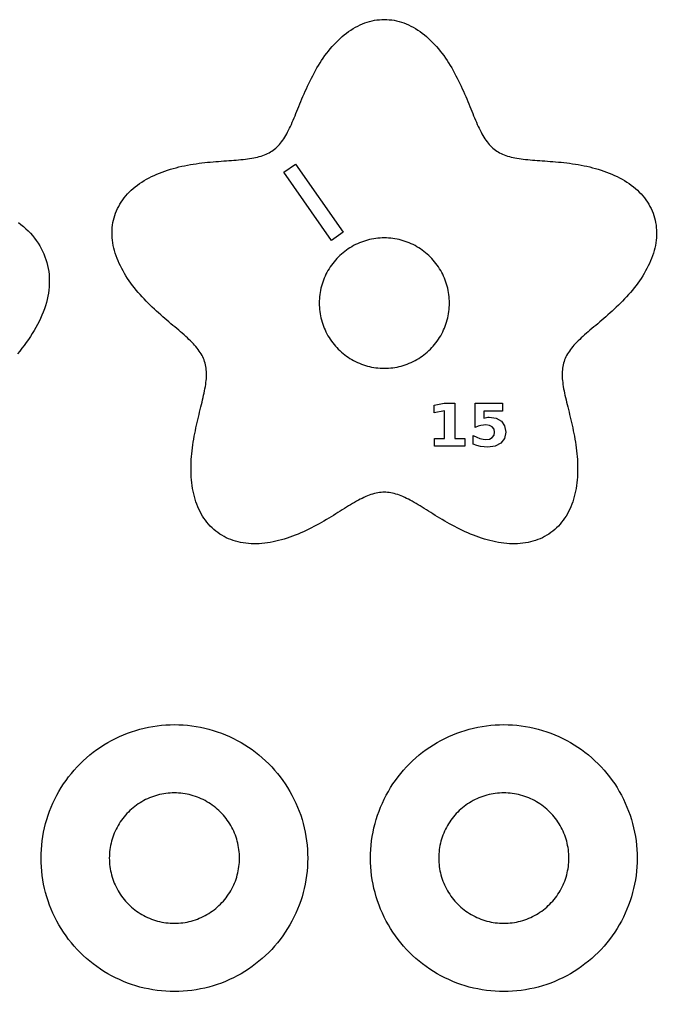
# Model space of a CAD drawing. Header units: millimetres. Extents: x 0 to 479, y 10 to 280.
# Drawn here: x 40.6 to 81.2, y 9.6 to 71.5 of the extents above; entities that cross this region are included whole.
import ezdxf

# ---------------------------------------------------------------- set-up
doc = ezdxf.new("R2010")
doc.units = ezdxf.units.MM
doc.layers.add('CUT', color=1, linetype='Continuous')
doc.layers.add('ENGRAVE', color=7, linetype='Continuous')

msp = doc.modelspace()

# ---------------------------------------------------------------- linework, layer by layer
at = {"layer": 'CUT'}
for points in [[(78.806, 53.347), (78.673, 53.219), (78.54, 53.093), (78.406, 52.97), (78.272, 52.849), (78.139, 52.73), (78.006, 52.613), (77.874, 52.498), (77.743, 52.386), (77.613, 52.276), (77.485, 52.167), (77.358, 52.06), (77.234, 51.956), (77.111, 51.853), (76.992, 51.751), (76.875, 51.651), (76.761, 51.552), (76.65, 51.455), (76.542, 51.358), (76.438, 51.263), (76.337, 51.169), (76.24, 51.075), (76.147, 50.982), (76.058, 50.889), (75.973, 50.796), (75.893, 50.704), (75.817, 50.612), (75.745, 50.519), (75.678, 50.426), (75.616, 50.333), (75.558, 50.239), (75.504, 50.144), (75.456, 50.049), (75.411, 49.952), (75.372, 49.854), (75.337, 49.755), (75.307, 49.654), (75.281, 49.552), (75.26, 49.448), (75.243, 49.342), (75.231, 49.234), (75.223, 49.124), (75.218, 49.011), (75.218, 48.897), (75.222, 48.78), (75.229, 48.66), (75.24, 48.538), (75.254, 48.414), (75.271, 48.287), (75.292, 48.157), (75.315, 48.024), (75.341, 47.888), (75.369, 47.75), (75.4, 47.608), (75.432, 47.464), (75.467, 47.317), (75.503, 47.168), (75.54, 47.015), (75.578, 46.86), (75.617, 46.702), (75.657, 46.541), (75.697, 46.378), (75.737, 46.212), (75.777, 46.044), (75.816, 45.874), (75.855, 45.701), (75.894, 45.527), (75.93, 45.35), (75.966, 45.172), (76, 44.992), (76.032, 44.81), (76.063, 44.627), (76.09, 44.443), (76.116, 44.258), (76.139, 44.072), (76.158, 43.886), (76.175, 43.699), (76.188, 43.512), (76.198, 43.324), (76.204, 43.137), (76.207, 42.951), (76.205, 42.765), (76.2, 42.579), (76.19, 42.395), (76.175, 42.212), (76.156, 42.031), (76.133, 41.852), (76.105, 41.674), (76.072, 41.498), (76.034, 41.325), (75.991, 41.155), (75.943, 40.988), (75.89, 40.823), (75.832, 40.662), (75.769, 40.504), (75.701, 40.35), (75.628, 40.201), (75.55, 40.055), (75.467, 39.913), (75.379, 39.776), (75.286, 39.644), (75.188, 39.516), (75.085, 39.394), (74.977, 39.276), (74.865, 39.164), (74.748, 39.057), (74.627, 38.956), (74.502, 38.861), (74.372, 38.771), (74.238, 38.687), (74.101, 38.609), (73.96, 38.537), (73.815, 38.471), (73.666, 38.411), (73.515, 38.357), (73.36, 38.309), (73.202, 38.268), (73.042, 38.233), (72.879, 38.203), (72.714, 38.18), (72.547, 38.163), (72.377, 38.152), (72.206, 38.146), (72.033, 38.147), (71.859, 38.153), (71.684, 38.165), (71.508, 38.183), (71.331, 38.205), (71.153, 38.233), (70.975, 38.267), (70.797, 38.305), (70.618, 38.348), (70.44, 38.395), (70.262, 38.447), (70.085, 38.503), (69.908, 38.563), (69.732, 38.626), (69.557, 38.694), (69.383, 38.764), (69.21, 38.838), (69.039, 38.914), (68.869, 38.993), (68.701, 39.075), (68.535, 39.158), (68.37, 39.243), (68.207, 39.33), (68.047, 39.418), (67.888, 39.507), (67.732, 39.597), (67.577, 39.687), (67.425, 39.777), (67.275, 39.868), (67.128, 39.958), (66.983, 40.047), (66.84, 40.136), (66.7, 40.223), (66.561, 40.309), (66.426, 40.393), (66.292, 40.476), (66.161, 40.556), (66.031, 40.634), (65.904, 40.71), (65.78, 40.782), (65.657, 40.852), (65.536, 40.919), (65.417, 40.982), (65.299, 41.041), (65.184, 41.097), (65.069, 41.149), (64.957, 41.197), (64.845, 41.241), (64.735, 41.281), (64.626, 41.316), (64.518, 41.346), (64.411, 41.373), (64.304, 41.394), (64.198, 41.411), (64.093, 41.423), (63.987, 41.43), (63.882, 41.432), (63.777, 41.43), (63.672, 41.423), (63.566, 41.411), (63.46, 41.394), (63.354, 41.373), (63.247, 41.346), (63.139, 41.316), (63.03, 41.281), (62.919, 41.241), (62.808, 41.197), (62.695, 41.149), (62.581, 41.097), (62.466, 41.041), (62.348, 40.982), (62.229, 40.919), (62.108, 40.852), (61.985, 40.782), (61.86, 40.71), (61.733, 40.634), (61.604, 40.556), (61.473, 40.476), (61.339, 40.393), (61.203, 40.309), (61.065, 40.223), (60.925, 40.136), (60.782, 40.047), (60.637, 39.958), (60.489, 39.868), (60.339, 39.777), (60.187, 39.687), (60.033, 39.597), (59.877, 39.507), (59.718, 39.418), (59.557, 39.33), (59.395, 39.243), (59.23, 39.158), (59.063, 39.075), (58.895, 38.993), (58.726, 38.914), (58.554, 38.838), (58.382, 38.764), (58.208, 38.694), (58.033, 38.626), (57.857, 38.563), (57.68, 38.503), (57.502, 38.447), (57.325, 38.395), (57.146, 38.348), (56.968, 38.305), (56.79, 38.267), (56.612, 38.233), (56.434, 38.205), (56.257, 38.183), (56.081, 38.165), (55.905, 38.153), (55.731, 38.147), (55.559, 38.146), (55.387, 38.152), (55.218, 38.163), (55.051, 38.18), (54.886, 38.203), (54.723, 38.233), (54.562, 38.268), (54.405, 38.309), (54.25, 38.357), (54.098, 38.411), (53.95, 38.471), (53.805, 38.537), (53.664, 38.609), (53.526, 38.687), (53.393, 38.771), (53.263, 38.861), (53.138, 38.956), (53.016, 39.057), (52.9, 39.164), (52.788, 39.276), (52.68, 39.394), (52.577, 39.516), (52.479, 39.644), (52.386, 39.776), (52.298, 39.913), (52.215, 40.055), (52.136, 40.201), (52.063, 40.35), (51.995, 40.504), (51.932, 40.662), (51.874, 40.823), (51.822, 40.988), (51.774, 41.155), (51.731, 41.325), (51.693, 41.498), (51.66, 41.674), (51.632, 41.852), (51.608, 42.031), (51.589, 42.212), (51.575, 42.395), (51.565, 42.579), (51.559, 42.765), (51.558, 42.951), (51.56, 43.137), (51.566, 43.324), (51.576, 43.512), (51.59, 43.699), (51.606, 43.886), (51.626, 44.072), (51.649, 44.258), (51.674, 44.443), (51.702, 44.627), (51.732, 44.81), (51.765, 44.992), (51.799, 45.172), (51.834, 45.35), (51.871, 45.527), (51.909, 45.701), (51.948, 45.874), (51.988, 46.044), (52.028, 46.212), (52.068, 46.378), (52.108, 46.541), (52.148, 46.702), (52.187, 46.86), (52.225, 47.015), (52.262, 47.168), (52.298, 47.317), (52.332, 47.464), (52.365, 47.608), (52.395, 47.75), (52.424, 47.888), (52.45, 48.024), (52.473, 48.157), (52.493, 48.287), (52.511, 48.414), (52.525, 48.538), (52.536, 48.66), (52.543, 48.78), (52.547, 48.897), (52.546, 49.011), (52.542, 49.124), (52.534, 49.234), (52.521, 49.342), (52.504, 49.448), (52.483, 49.552), (52.458, 49.654), (52.427, 49.755), (52.393, 49.854), (52.353, 49.952), (52.309, 50.049), (52.261, 50.144), (52.207, 50.239), (52.149, 50.333), (52.087, 50.426), (52.019, 50.519), (51.948, 50.612), (51.872, 50.704), (51.791, 50.796), (51.707, 50.889), (51.618, 50.982), (51.525, 51.075), (51.428, 51.169), (51.327, 51.263), (51.223, 51.358), (51.115, 51.455), (51.004, 51.552), (50.89, 51.651), (50.773, 51.751), (50.653, 51.853), (50.531, 51.956), (50.407, 52.06), (50.28, 52.167), (50.152, 52.276), (50.022, 52.386), (49.891, 52.498), (49.759, 52.613), (49.626, 52.73), (49.492, 52.849), (49.359, 52.97), (49.225, 53.093), (49.091, 53.219), (48.959, 53.347), (48.827, 53.477), (48.696, 53.609), (48.567, 53.744), (48.439, 53.881), (48.313, 54.021), (48.19, 54.162), (48.069, 54.306), (47.951, 54.451), (47.836, 54.599), (47.724, 54.749), (47.616, 54.9), (47.512, 55.053), (47.412, 55.208), (47.316, 55.364), (47.225, 55.522), (47.138, 55.681), (47.057, 55.842), (46.98, 56.003), (46.909, 56.165), (46.844, 56.328), (46.784, 56.492), (46.73, 56.656), (46.682, 56.82), (46.64, 56.985), (46.605, 57.149), (46.576, 57.314), (46.554, 57.478), (46.538, 57.641), (46.529, 57.804), (46.526, 57.965), (46.53, 58.126), (46.542, 58.286), (46.56, 58.444), (46.584, 58.601), (46.616, 58.756), (46.655, 58.909), (46.7, 59.06), (46.752, 59.209), (46.811, 59.355), (46.876, 59.499), (46.948, 59.64), (47.027, 59.779), (47.111, 59.915), (47.202, 60.047), (47.3, 60.177), (47.403, 60.303), (47.512, 60.426), (47.626, 60.545), (47.746, 60.661), (47.871, 60.773), (48.002, 60.882), (48.137, 60.987), (48.277, 61.088), (48.422, 61.185), (48.571, 61.279), (48.723, 61.368), (48.88, 61.454), (49.04, 61.535), (49.204, 61.613), (49.371, 61.687), (49.54, 61.757), (49.712, 61.824), (49.886, 61.886), (50.063, 61.945), (50.241, 62.001), (50.421, 62.053), (50.602, 62.101), (50.784, 62.146), (50.967, 62.188), (51.151, 62.227), (51.335, 62.263), (51.518, 62.296), (51.702, 62.326), (51.885, 62.354), (52.068, 62.38), (52.25, 62.403), (52.43, 62.424), (52.61, 62.443), (52.788, 62.461), (52.964, 62.477), (53.138, 62.492), (53.31, 62.506), (53.48, 62.519), (53.648, 62.532), (53.813, 62.544), (53.975, 62.555), (54.135, 62.567), (54.291, 62.579), (54.445, 62.591), (54.595, 62.604), (54.742, 62.617), (54.886, 62.632), (55.026, 62.648), (55.163, 62.665), (55.297, 62.684), (55.427, 62.705), (55.553, 62.727), (55.676, 62.752), (55.795, 62.78), (55.911, 62.81), (56.024, 62.843), (56.133, 62.878), (56.238, 62.917), (56.34, 62.959), (56.439, 63.004), (56.534, 63.053), (56.627, 63.105), (56.716, 63.161), (56.803, 63.221), (56.886, 63.285), (56.967, 63.352), (57.046, 63.424), (57.122, 63.5), (57.195, 63.58), (57.267, 63.664), (57.336, 63.753), (57.404, 63.845), (57.469, 63.942), (57.534, 64.043), (57.597, 64.148), (57.658, 64.257), (57.719, 64.37), (57.779, 64.487), (57.838, 64.609), (57.897, 64.733), (57.956, 64.862), (58.014, 64.994), (58.072, 65.13), (58.131, 65.269), (58.19, 65.411), (58.25, 65.557), (58.31, 65.705), (58.371, 65.855), (58.433, 66.009), (58.497, 66.164), (58.562, 66.322), (58.628, 66.481), (58.696, 66.642), (58.766, 66.805), (58.838, 66.969), (58.912, 67.133), (58.988, 67.298), (59.066, 67.464), (59.147, 67.63), (59.23, 67.796), (59.316, 67.961), (59.404, 68.126), (59.495, 68.289), (59.588, 68.452), (59.685, 68.613), (59.784, 68.772), (59.886, 68.929), (59.991, 69.084), (60.099, 69.237), (60.209, 69.386), (60.323, 69.533), (60.439, 69.676), (60.558, 69.816), (60.68, 69.951), (60.805, 70.083), (60.932, 70.21), (61.062, 70.332), (61.194, 70.45), (61.329, 70.563), (61.466, 70.67), (61.605, 70.772), (61.747, 70.868), (61.891, 70.959), (62.036, 71.043), (62.183, 71.122), (62.332, 71.194), (62.483, 71.259), (62.635, 71.318), (62.788, 71.371), (62.942, 71.416), (63.097, 71.455), (63.253, 71.487), (63.41, 71.512), (63.567, 71.529), (63.725, 71.54), (63.882, 71.544), (64.04, 71.54), (64.197, 71.529), (64.355, 71.512), (64.511, 71.487), (64.667, 71.455), (64.823, 71.416), (64.977, 71.371), (65.13, 71.318), (65.282, 71.259), (65.432, 71.194), (65.581, 71.122), (65.729, 71.043), (65.874, 70.959), (66.018, 70.868), (66.159, 70.772), (66.299, 70.67), (66.436, 70.563), (66.571, 70.45), (66.703, 70.332), (66.833, 70.21), (66.96, 70.083), (67.085, 69.951), (67.207, 69.816), (67.326, 69.676), (67.442, 69.533), (67.555, 69.386), (67.666, 69.237), (67.774, 69.084), (67.879, 68.929), (67.981, 68.772), (68.08, 68.613), (68.176, 68.452), (68.27, 68.289), (68.361, 68.126), (68.449, 67.961), (68.535, 67.796), (68.618, 67.63), (68.699, 67.464), (68.777, 67.298), (68.853, 67.133), (68.927, 66.969), (68.998, 66.805), (69.068, 66.642), (69.136, 66.481), (69.203, 66.322), (69.268, 66.164), (69.331, 66.009), (69.394, 65.855), (69.455, 65.705), (69.515, 65.557), (69.575, 65.411), (69.634, 65.269), (69.692, 65.13), (69.751, 64.994), (69.809, 64.862), (69.868, 64.733), (69.926, 64.609), (69.986, 64.487), (70.046, 64.37), (70.106, 64.257), (70.168, 64.148), (70.231, 64.043), (70.295, 63.942), (70.361, 63.845), (70.429, 63.753), (70.498, 63.664), (70.57, 63.58), (70.643, 63.5), (70.719, 63.424), (70.797, 63.352), (70.878, 63.285), (70.962, 63.221), (71.048, 63.161), (71.138, 63.105), (71.23, 63.053), (71.326, 63.004), (71.425, 62.959), (71.527, 62.917), (71.632, 62.878), (71.741, 62.843), (71.853, 62.81), (71.969, 62.78), (72.089, 62.752), (72.212, 62.727), (72.338, 62.705), (72.468, 62.684), (72.602, 62.665), (72.738, 62.648), (72.879, 62.632), (73.023, 62.617), (73.17, 62.604), (73.32, 62.591), (73.474, 62.579), (73.63, 62.567), (73.79, 62.555), (73.952, 62.544), (74.117, 62.532), (74.285, 62.519), (74.454, 62.506), (74.627, 62.492), (74.801, 62.477), (74.977, 62.461), (75.155, 62.443), (75.334, 62.424), (75.515, 62.403), (75.697, 62.38), (75.879, 62.354), (76.063, 62.326), (76.246, 62.296), (76.43, 62.263), (76.614, 62.227), (76.797, 62.188), (76.98, 62.146), (77.163, 62.101), (77.344, 62.053), (77.524, 62.001), (77.702, 61.945), (77.878, 61.886), (78.053, 61.824), (78.225, 61.757), (78.394, 61.687), (78.561, 61.613), (78.724, 61.535), (78.885, 61.454), (79.041, 61.368), (79.194, 61.279), (79.343, 61.185), (79.487, 61.088), (79.627, 60.987), (79.763, 60.882), (79.893, 60.773), (80.019, 60.661), (80.139, 60.545), (80.253, 60.426), (80.362, 60.303), (80.465, 60.177), (80.562, 60.047), (80.653, 59.915), (80.738, 59.779), (80.816, 59.64), (80.888, 59.499), (80.954, 59.355), (81.013, 59.209), (81.065, 59.06), (81.11, 58.909), (81.149, 58.756), (81.18, 58.601), (81.205, 58.444), (81.223, 58.286), (81.234, 58.126), (81.239, 57.965), (81.236, 57.804), (81.227, 57.641), (81.211, 57.478), (81.189, 57.314), (81.16, 57.149), (81.124, 56.985), (81.083, 56.82), (81.035, 56.656), (80.981, 56.492), (80.921, 56.328), (80.856, 56.165), (80.784, 56.003), (80.708, 55.842), (80.626, 55.681), (80.54, 55.522), (80.449, 55.364), (80.353, 55.208), (80.253, 55.053), (80.148, 54.9), (80.04, 54.749), (79.929, 54.599), (79.814, 54.451), (79.696, 54.306), (79.575, 54.162), (79.451, 54.021), (79.326, 53.881), (79.198, 53.744), (79.069, 53.609), (78.938, 53.477), (78.806, 53.347)], [(68.03, 53.613), (68.023, 53.748), (68.012, 53.884), (67.997, 54.019), (67.977, 54.153), (67.953, 54.286), (67.924, 54.419), (67.891, 54.551), (67.854, 54.682), (67.812, 54.811), (67.766, 54.939), (67.716, 55.065), (67.662, 55.19), (67.604, 55.312), (67.542, 55.433), (67.476, 55.552), (67.407, 55.668), (67.333, 55.782), (67.256, 55.894), (67.175, 56.003), (67.09, 56.11), (67.002, 56.213), (66.911, 56.314), (66.817, 56.411), (66.719, 56.506), (66.619, 56.597), (66.515, 56.685), (66.409, 56.769), (66.3, 56.85), (66.188, 56.927), (66.074, 57.001), (65.957, 57.071), (65.839, 57.137), (65.718, 57.199), (65.595, 57.257), (65.47, 57.311), (65.344, 57.361), (65.216, 57.407), (65.087, 57.448), (64.956, 57.485), (64.825, 57.518), (64.692, 57.547), (64.558, 57.571), (64.424, 57.591), (64.289, 57.607), (64.154, 57.618), (64.018, 57.625), (63.882, 57.627), (63.747, 57.625), (63.611, 57.618), (63.476, 57.607), (63.341, 57.591), (63.206, 57.571), (63.073, 57.547), (62.94, 57.518), (62.808, 57.485), (62.678, 57.448), (62.548, 57.407), (62.421, 57.361), (62.294, 57.311), (62.17, 57.257), (62.047, 57.199), (61.926, 57.137), (61.807, 57.071), (61.691, 57.001), (61.577, 56.927), (61.465, 56.85), (61.356, 56.769), (61.25, 56.685), (61.146, 56.597), (61.045, 56.506), (60.948, 56.411), (60.853, 56.314), (60.762, 56.213), (60.674, 56.11), (60.59, 56.003), (60.509, 55.894), (60.432, 55.782), (60.358, 55.668), (60.288, 55.552), (60.222, 55.433), (60.16, 55.312), (60.102, 55.19), (60.048, 55.065), (59.998, 54.939), (59.953, 54.811), (59.911, 54.682), (59.874, 54.551), (59.841, 54.419), (59.812, 54.286), (59.788, 54.153), (59.768, 54.019), (59.752, 53.884), (59.741, 53.748), (59.735, 53.613), (59.732, 53.477), (59.735, 53.341), (59.741, 53.205), (59.752, 53.07), (59.768, 52.935), (59.788, 52.801), (59.812, 52.667), (59.841, 52.534), (59.874, 52.403), (59.911, 52.272), (59.953, 52.143), (59.998, 52.015), (60.048, 51.889), (60.102, 51.764), (60.16, 51.641), (60.222, 51.521), (60.288, 51.402), (60.358, 51.285), (60.432, 51.171), (60.509, 51.06), (60.59, 50.95), (60.674, 50.844), (60.762, 50.741), (60.853, 50.64), (60.948, 50.542), (61.045, 50.448), (61.146, 50.357), (61.25, 50.269), (61.356, 50.184), (61.465, 50.104), (61.577, 50.026), (61.691, 49.953), (61.807, 49.883), (61.926, 49.817), (62.047, 49.755), (62.17, 49.697), (62.294, 49.643), (62.421, 49.593), (62.548, 49.547), (62.678, 49.506), (62.808, 49.468), (62.94, 49.435), (63.073, 49.407), (63.206, 49.382), (63.341, 49.362), (63.476, 49.347), (63.611, 49.336), (63.747, 49.329), (63.882, 49.327), (64.018, 49.329), (64.154, 49.336), (64.289, 49.347), (64.424, 49.362), (64.558, 49.382), (64.692, 49.407), (64.825, 49.435), (64.956, 49.468), (65.087, 49.506), (65.216, 49.547), (65.344, 49.593), (65.47, 49.643), (65.595, 49.697), (65.718, 49.755), (65.839, 49.817), (65.957, 49.883), (66.074, 49.953), (66.188, 50.026), (66.3, 50.104), (66.409, 50.184), (66.515, 50.269), (66.619, 50.357), (66.719, 50.448), (66.817, 50.542), (66.911, 50.64), (67.002, 50.741), (67.09, 50.844), (67.175, 50.95), (67.256, 51.06), (67.333, 51.171), (67.407, 51.285), (67.476, 51.402), (67.542, 51.521), (67.604, 51.641), (67.662, 51.764), (67.716, 51.889), (67.766, 52.015), (67.812, 52.143), (67.854, 52.272), (67.891, 52.403), (67.924, 52.534), (67.953, 52.667), (67.977, 52.801), (67.997, 52.935), (68.012, 53.07), (68.023, 53.205), (68.03, 53.341), (68.032, 53.477), (68.03, 53.613)], [(58.995, 17.851), (58.982, 17.573), (58.959, 17.296), (58.927, 17.019), (58.886, 16.744), (58.837, 16.471), (58.778, 16.199), (58.71, 15.929), (58.634, 15.662), (58.549, 15.397), (58.455, 15.135), (58.353, 14.876), (58.242, 14.621), (58.123, 14.37), (57.996, 14.122), (57.861, 13.879), (57.718, 13.64), (57.567, 13.407), (57.409, 13.178), (57.244, 12.954), (57.071, 12.737), (56.891, 12.525), (56.704, 12.318), (56.51, 12.119), (56.311, 11.925), (56.104, 11.738), (55.892, 11.558), (55.674, 11.385), (55.451, 11.22), (55.222, 11.061), (54.989, 10.911), (54.75, 10.768), (54.507, 10.633), (54.259, 10.506), (54.008, 10.387), (53.753, 10.276), (53.494, 10.174), (53.232, 10.08), (52.967, 9.995), (52.7, 9.919), (52.43, 9.851), (52.158, 9.792), (51.885, 9.742), (51.609, 9.702), (51.333, 9.67), (51.056, 9.647), (50.778, 9.634), (50.5, 9.629), (50.222, 9.634), (49.944, 9.647), (49.667, 9.67), (49.391, 9.702), (49.115, 9.742), (48.842, 9.792), (48.57, 9.851), (48.3, 9.919), (48.033, 9.995), (47.768, 10.08), (47.506, 10.174), (47.247, 10.276), (46.992, 10.387), (46.741, 10.506), (46.493, 10.633), (46.25, 10.768), (46.011, 10.911), (45.778, 11.061), (45.549, 11.22), (45.326, 11.385), (45.108, 11.558), (44.896, 11.738), (44.689, 11.925), (44.49, 12.119), (44.296, 12.318), (44.109, 12.525), (43.929, 12.737), (43.756, 12.954), (43.591, 13.178), (43.433, 13.407), (43.282, 13.64), (43.139, 13.879), (43.004, 14.122), (42.877, 14.37), (42.758, 14.621), (42.647, 14.876), (42.545, 15.135), (42.451, 15.397), (42.366, 15.662), (42.29, 15.929), (42.222, 16.199), (42.163, 16.471), (42.114, 16.744), (42.073, 17.019), (42.041, 17.296), (42.018, 17.573), (42.005, 17.851), (42, 18.129), (42.005, 18.407), (42.018, 18.685), (42.041, 18.962), (42.073, 19.238), (42.114, 19.514), (42.163, 19.787), (42.222, 20.059), (42.29, 20.329), (42.366, 20.596), (42.451, 20.861), (42.545, 21.123), (42.647, 21.382), (42.758, 21.637), (42.877, 21.888), (43.004, 22.136), (43.139, 22.379), (43.282, 22.618), (43.433, 22.851), (43.591, 23.08), (43.756, 23.303), (43.929, 23.521), (44.109, 23.733), (44.296, 23.939), (44.49, 24.139), (44.689, 24.333), (44.896, 24.52), (45.108, 24.7), (45.326, 24.872), (45.549, 25.038), (45.778, 25.196), (46.011, 25.347), (46.25, 25.49), (46.493, 25.625), (46.741, 25.752), (46.992, 25.871), (47.247, 25.982), (47.506, 26.084), (47.768, 26.178), (48.033, 26.263), (48.3, 26.339), (48.57, 26.407), (48.842, 26.466), (49.115, 26.515), (49.391, 26.556), (49.667, 26.588), (49.944, 26.611), (50.222, 26.624), (50.5, 26.629), (50.778, 26.624), (51.056, 26.611), (51.333, 26.588), (51.609, 26.556), (51.885, 26.515), (52.158, 26.466), (52.43, 26.407), (52.7, 26.339), (52.967, 26.263), (53.232, 26.178), (53.494, 26.084), (53.753, 25.982), (54.008, 25.871), (54.259, 25.752), (54.507, 25.625), (54.75, 25.49), (54.989, 25.347), (55.222, 25.196), (55.451, 25.038), (55.674, 24.872), (55.892, 24.7), (56.104, 24.52), (56.311, 24.333), (56.51, 24.139), (56.704, 23.939), (56.891, 23.733), (57.071, 23.521), (57.244, 23.303), (57.409, 23.08), (57.567, 22.851), (57.718, 22.618), (57.861, 22.379), (57.996, 22.136), (58.123, 21.888), (58.242, 21.637), (58.353, 21.382), (58.455, 21.123), (58.549, 20.861), (58.634, 20.596), (58.71, 20.329), (58.778, 20.059), (58.837, 19.787), (58.886, 19.514), (58.927, 19.238), (58.959, 18.962), (58.982, 18.685), (58.995, 18.407), (59, 18.129), (58.995, 17.851)], [(79.995, 17.851), (79.982, 17.573), (79.959, 17.296), (79.927, 17.019), (79.886, 16.744), (79.837, 16.471), (79.778, 16.199), (79.71, 15.929), (79.634, 15.662), (79.549, 15.397), (79.455, 15.135), (79.353, 14.876), (79.242, 14.621), (79.123, 14.37), (78.996, 14.122), (78.861, 13.879), (78.718, 13.64), (78.567, 13.407), (78.409, 13.178), (78.244, 12.954), (78.071, 12.737), (77.891, 12.525), (77.704, 12.318), (77.51, 12.119), (77.311, 11.925), (77.104, 11.738), (76.892, 11.558), (76.674, 11.385), (76.451, 11.22), (76.222, 11.061), (75.989, 10.911), (75.75, 10.768), (75.507, 10.633), (75.259, 10.506), (75.008, 10.387), (74.753, 10.276), (74.494, 10.174), (74.232, 10.08), (73.967, 9.995), (73.7, 9.919), (73.43, 9.851), (73.158, 9.792), (72.885, 9.742), (72.609, 9.702), (72.333, 9.67), (72.056, 9.647), (71.778, 9.634), (71.5, 9.629), (71.222, 9.634), (70.944, 9.647), (70.667, 9.67), (70.391, 9.702), (70.115, 9.742), (69.842, 9.792), (69.57, 9.851), (69.3, 9.919), (69.033, 9.995), (68.768, 10.08), (68.506, 10.174), (68.247, 10.276), (67.992, 10.387), (67.741, 10.506), (67.493, 10.633), (67.25, 10.768), (67.011, 10.911), (66.778, 11.061), (66.549, 11.22), (66.326, 11.385), (66.108, 11.558), (65.896, 11.738), (65.689, 11.925), (65.49, 12.119), (65.296, 12.318), (65.109, 12.525), (64.929, 12.737), (64.756, 12.954), (64.591, 13.178), (64.433, 13.407), (64.282, 13.64), (64.139, 13.879), (64.004, 14.122), (63.877, 14.37), (63.758, 14.621), (63.647, 14.876), (63.545, 15.135), (63.451, 15.397), (63.366, 15.662), (63.29, 15.929), (63.222, 16.199), (63.163, 16.471), (63.114, 16.744), (63.073, 17.019), (63.041, 17.296), (63.018, 17.573), (63.005, 17.851), (63, 18.129), (63.005, 18.407), (63.018, 18.685), (63.041, 18.962), (63.073, 19.238), (63.114, 19.514), (63.163, 19.787), (63.222, 20.059), (63.29, 20.329), (63.366, 20.596), (63.451, 20.861), (63.545, 21.123), (63.647, 21.382), (63.758, 21.637), (63.877, 21.888), (64.004, 22.136), (64.139, 22.379), (64.282, 22.618), (64.433, 22.851), (64.591, 23.08), (64.756, 23.303), (64.929, 23.521), (65.109, 23.733), (65.296, 23.939), (65.49, 24.139), (65.689, 24.333), (65.896, 24.52), (66.108, 24.7), (66.326, 24.872), (66.549, 25.038), (66.778, 25.196), (67.011, 25.347), (67.25, 25.49), (67.493, 25.625), (67.741, 25.752), (67.992, 25.871), (68.247, 25.982), (68.506, 26.084), (68.768, 26.178), (69.033, 26.263), (69.3, 26.339), (69.57, 26.407), (69.842, 26.466), (70.115, 26.515), (70.391, 26.556), (70.667, 26.588), (70.944, 26.611), (71.222, 26.624), (71.5, 26.629), (71.778, 26.624), (72.056, 26.611), (72.333, 26.588), (72.609, 26.556), (72.885, 26.515), (73.158, 26.466), (73.43, 26.407), (73.7, 26.339), (73.967, 26.263), (74.232, 26.178), (74.494, 26.084), (74.753, 25.982), (75.008, 25.871), (75.259, 25.752), (75.507, 25.625), (75.75, 25.49), (75.989, 25.347), (76.222, 25.196), (76.451, 25.038), (76.674, 24.872), (76.892, 24.7), (77.104, 24.52), (77.311, 24.333), (77.51, 24.139), (77.704, 23.939), (77.891, 23.733), (78.071, 23.521), (78.244, 23.303), (78.409, 23.08), (78.567, 22.851), (78.718, 22.618), (78.861, 22.379), (78.996, 22.136), (79.123, 21.888), (79.242, 21.637), (79.353, 21.382), (79.455, 21.123), (79.549, 20.861), (79.634, 20.596), (79.71, 20.329), (79.778, 20.059), (79.837, 19.787), (79.886, 19.514), (79.927, 19.238), (79.959, 18.962), (79.982, 18.685), (79.995, 18.407), (80, 18.129), (79.995, 17.851)], [(54.648, 18.265), (54.641, 18.4), (54.63, 18.536), (54.614, 18.671), (54.595, 18.805), (54.57, 18.939), (54.542, 19.071), (54.509, 19.203), (54.471, 19.334), (54.43, 19.463), (54.384, 19.591), (54.334, 19.717), (54.28, 19.842), (54.222, 19.964), (54.16, 20.085), (54.094, 20.204), (54.024, 20.32), (53.951, 20.435), (53.873, 20.546), (53.792, 20.655), (53.708, 20.762), (53.62, 20.865), (53.529, 20.966), (53.434, 21.063), (53.337, 21.158), (53.236, 21.249), (53.133, 21.337), (53.026, 21.421), (52.917, 21.502), (52.806, 21.58), (52.691, 21.653), (52.575, 21.723), (52.456, 21.789), (52.335, 21.851), (52.213, 21.909), (52.088, 21.963), (51.962, 22.013), (51.834, 22.059), (51.705, 22.1), (51.574, 22.138), (51.442, 22.171), (51.31, 22.199), (51.176, 22.224), (51.042, 22.243), (50.907, 22.259), (50.771, 22.27), (50.636, 22.277), (50.5, 22.279), (50.364, 22.277), (50.229, 22.27), (50.093, 22.259), (49.958, 22.243), (49.824, 22.224), (49.69, 22.199), (49.558, 22.171), (49.426, 22.138), (49.295, 22.1), (49.166, 22.059), (49.038, 22.013), (48.912, 21.963), (48.787, 21.909), (48.665, 21.851), (48.544, 21.789), (48.425, 21.723), (48.309, 21.653), (48.194, 21.58), (48.083, 21.502), (47.974, 21.421), (47.867, 21.337), (47.764, 21.249), (47.663, 21.158), (47.566, 21.063), (47.471, 20.966), (47.38, 20.865), (47.292, 20.762), (47.208, 20.655), (47.127, 20.546), (47.049, 20.435), (46.976, 20.32), (46.906, 20.204), (46.84, 20.085), (46.778, 19.964), (46.72, 19.842), (46.666, 19.717), (46.616, 19.591), (46.57, 19.463), (46.529, 19.334), (46.491, 19.203), (46.458, 19.071), (46.43, 18.939), (46.405, 18.805), (46.386, 18.671), (46.37, 18.536), (46.359, 18.4), (46.352, 18.265), (46.35, 18.129), (46.352, 17.993), (46.359, 17.858), (46.37, 17.722), (46.386, 17.587), (46.405, 17.453), (46.43, 17.319), (46.458, 17.187), (46.491, 17.055), (46.529, 16.924), (46.57, 16.795), (46.616, 16.667), (46.666, 16.541), (46.72, 16.416), (46.778, 16.293), (46.84, 16.173), (46.906, 16.054), (46.976, 15.937), (47.049, 15.823), (47.127, 15.712), (47.208, 15.603), (47.292, 15.496), (47.38, 15.393), (47.471, 15.292), (47.566, 15.194), (47.663, 15.1), (47.764, 15.009), (47.867, 14.921), (47.974, 14.837), (48.083, 14.756), (48.194, 14.678), (48.309, 14.605), (48.425, 14.535), (48.544, 14.469), (48.665, 14.407), (48.787, 14.349), (48.912, 14.295), (49.038, 14.245), (49.166, 14.199), (49.295, 14.158), (49.426, 14.12), (49.558, 14.087), (49.69, 14.059), (49.824, 14.034), (49.958, 14.014), (50.093, 13.999), (50.229, 13.988), (50.364, 13.981), (50.5, 13.979), (50.636, 13.981), (50.771, 13.988), (50.907, 13.999), (51.042, 14.014), (51.176, 14.034), (51.31, 14.059), (51.442, 14.087), (51.574, 14.12), (51.705, 14.158), (51.834, 14.199), (51.962, 14.245), (52.088, 14.295), (52.213, 14.349), (52.335, 14.407), (52.456, 14.469), (52.575, 14.535), (52.691, 14.605), (52.806, 14.678), (52.917, 14.756), (53.026, 14.837), (53.133, 14.921), (53.236, 15.009), (53.337, 15.1), (53.434, 15.194), (53.529, 15.292), (53.62, 15.393), (53.708, 15.496), (53.792, 15.603), (53.873, 15.712), (53.951, 15.823), (54.024, 15.937), (54.094, 16.054), (54.16, 16.173), (54.222, 16.293), (54.28, 16.416), (54.334, 16.541), (54.384, 16.667), (54.43, 16.795), (54.471, 16.924), (54.509, 17.055), (54.542, 17.187), (54.57, 17.319), (54.595, 17.453), (54.614, 17.587), (54.63, 17.722), (54.641, 17.858), (54.648, 17.993), (54.65, 18.129), (54.648, 18.265)], [(75.648, 18.265), (75.641, 18.4), (75.63, 18.536), (75.614, 18.671), (75.595, 18.805), (75.57, 18.939), (75.542, 19.071), (75.509, 19.203), (75.471, 19.334), (75.43, 19.463), (75.384, 19.591), (75.334, 19.717), (75.28, 19.842), (75.222, 19.964), (75.16, 20.085), (75.094, 20.204), (75.024, 20.32), (74.951, 20.435), (74.873, 20.546), (74.792, 20.655), (74.708, 20.762), (74.62, 20.865), (74.529, 20.966), (74.434, 21.063), (74.337, 21.158), (74.236, 21.249), (74.133, 21.337), (74.026, 21.421), (73.917, 21.502), (73.806, 21.58), (73.691, 21.653), (73.575, 21.723), (73.456, 21.789), (73.335, 21.851), (73.213, 21.909), (73.088, 21.963), (72.962, 22.013), (72.834, 22.059), (72.705, 22.1), (72.574, 22.138), (72.442, 22.171), (72.31, 22.199), (72.176, 22.224), (72.042, 22.243), (71.907, 22.259), (71.771, 22.27), (71.636, 22.277), (71.5, 22.279), (71.364, 22.277), (71.229, 22.27), (71.093, 22.259), (70.958, 22.243), (70.824, 22.224), (70.69, 22.199), (70.558, 22.171), (70.426, 22.138), (70.295, 22.1), (70.166, 22.059), (70.038, 22.013), (69.912, 21.963), (69.787, 21.909), (69.665, 21.851), (69.544, 21.789), (69.425, 21.723), (69.309, 21.653), (69.194, 21.58), (69.083, 21.502), (68.974, 21.421), (68.867, 21.337), (68.764, 21.249), (68.663, 21.158), (68.566, 21.063), (68.471, 20.966), (68.38, 20.865), (68.292, 20.762), (68.208, 20.655), (68.127, 20.546), (68.049, 20.435), (67.976, 20.32), (67.906, 20.204), (67.84, 20.085), (67.778, 19.964), (67.72, 19.842), (67.666, 19.717), (67.616, 19.591), (67.57, 19.463), (67.529, 19.334), (67.491, 19.203), (67.458, 19.071), (67.43, 18.939), (67.405, 18.805), (67.386, 18.671), (67.37, 18.536), (67.359, 18.4), (67.352, 18.265), (67.35, 18.129), (67.352, 17.993), (67.359, 17.858), (67.37, 17.722), (67.386, 17.587), (67.405, 17.453), (67.43, 17.319), (67.458, 17.187), (67.491, 17.055), (67.529, 16.924), (67.57, 16.795), (67.616, 16.667), (67.666, 16.541), (67.72, 16.416), (67.778, 16.293), (67.84, 16.173), (67.906, 16.054), (67.976, 15.937), (68.049, 15.823), (68.127, 15.712), (68.208, 15.603), (68.292, 15.496), (68.38, 15.393), (68.471, 15.292), (68.566, 15.194), (68.663, 15.1), (68.764, 15.009), (68.867, 14.921), (68.974, 14.837), (69.083, 14.756), (69.194, 14.678), (69.309, 14.605), (69.425, 14.535), (69.544, 14.469), (69.665, 14.407), (69.787, 14.349), (69.912, 14.295), (70.038, 14.245), (70.166, 14.199), (70.295, 14.158), (70.426, 14.12), (70.558, 14.087), (70.69, 14.059), (70.824, 14.034), (70.958, 14.014), (71.093, 13.999), (71.229, 13.988), (71.364, 13.981), (71.5, 13.979), (71.636, 13.981), (71.771, 13.988), (71.907, 13.999), (72.042, 14.014), (72.176, 14.034), (72.31, 14.059), (72.442, 14.087), (72.574, 14.12), (72.705, 14.158), (72.834, 14.199), (72.962, 14.245), (73.088, 14.295), (73.213, 14.349), (73.335, 14.407), (73.456, 14.469), (73.575, 14.535), (73.691, 14.605), (73.806, 14.678), (73.917, 14.756), (74.026, 14.837), (74.133, 14.921), (74.236, 15.009), (74.337, 15.1), (74.434, 15.194), (74.529, 15.292), (74.62, 15.393), (74.708, 15.496), (74.792, 15.603), (74.873, 15.712), (74.951, 15.823), (75.024, 15.937), (75.094, 16.054), (75.16, 16.173), (75.222, 16.293), (75.28, 16.416), (75.334, 16.541), (75.384, 16.667), (75.43, 16.795), (75.471, 16.924), (75.509, 17.055), (75.542, 17.187), (75.57, 17.319), (75.595, 17.453), (75.614, 17.587), (75.63, 17.722), (75.641, 17.858), (75.648, 17.993), (75.65, 18.129), (75.648, 18.265)]]:
    msp.add_lwpolyline(points, close=True, dxfattribs=at)
msp.add_lwpolyline([(40.552, 58.611), (40.718, 58.482), (40.878, 58.349), (41.031, 58.212), (41.178, 58.07), (41.319, 57.923), (41.452, 57.773), (41.578, 57.618), (41.697, 57.46), (41.809, 57.297), (41.913, 57.131), (42.009, 56.961), (42.097, 56.788), (42.177, 56.612), (42.249, 56.432), (42.313, 56.25), (42.369, 56.065), (42.416, 55.877), (42.455, 55.687), (42.485, 55.496), (42.507, 55.302), (42.521, 55.106), (42.526, 54.909), (42.523, 54.711), (42.512, 54.512), (42.492, 54.311), (42.465, 54.111), (42.429, 53.909), (42.386, 53.708), (42.335, 53.506), (42.276, 53.305), (42.21, 53.104), (42.137, 52.903), (42.057, 52.704), (41.97, 52.505), (41.876, 52.307), (41.776, 52.111), (41.67, 51.916), (41.558, 51.723), (41.441, 51.531), (41.318, 51.341), (41.19, 51.154), (41.058, 50.968), (40.921, 50.785), (40.78, 50.604), (40.636, 50.425), (40.488, 50.25)], dxfattribs=at)
at = {"layer": 'ENGRAVE'}
for points in [[(61.26, 57.99), (60.524, 57.472), (57.475, 61.808), (58.212, 62.325), (61.26, 57.99)], [(67.711, 46.623), (67.069, 46.491), (67.069, 46.973), (67.707, 47.105), (68.38, 47.105), (68.38, 44.848), (69.006, 44.848), (69.006, 44.359), (67.086, 44.359), (67.086, 44.848), (67.711, 44.848), (67.711, 46.623)], [(71.425, 46.584), (70.229, 46.584), (70.229, 46.159), (70.31, 46.179), (70.392, 46.194), (70.475, 46.203), (70.562, 46.206), (71.008, 46.143), (71.344, 45.955), (71.553, 45.654), (71.623, 45.255), (71.547, 44.858), (71.319, 44.557), (70.955, 44.368), (70.474, 44.305), (70.241, 44.317), (70.011, 44.351), (69.783, 44.408), (69.556, 44.488), (69.556, 45.045), (69.774, 44.932), (69.981, 44.851), (70.177, 44.803), (70.362, 44.787), (70.592, 44.819), (70.767, 44.913), (70.878, 45.062), (70.915, 45.255), (70.878, 45.449), (70.767, 45.597), (70.592, 45.691), (70.362, 45.722), (70.204, 45.712), (70.036, 45.682), (69.857, 45.632), (69.664, 45.56), (69.664, 47.105), (71.425, 47.105), (71.425, 46.584)]]:
    msp.add_lwpolyline(points, close=True, dxfattribs=at)

doc.saveas('drawing.dxf')
